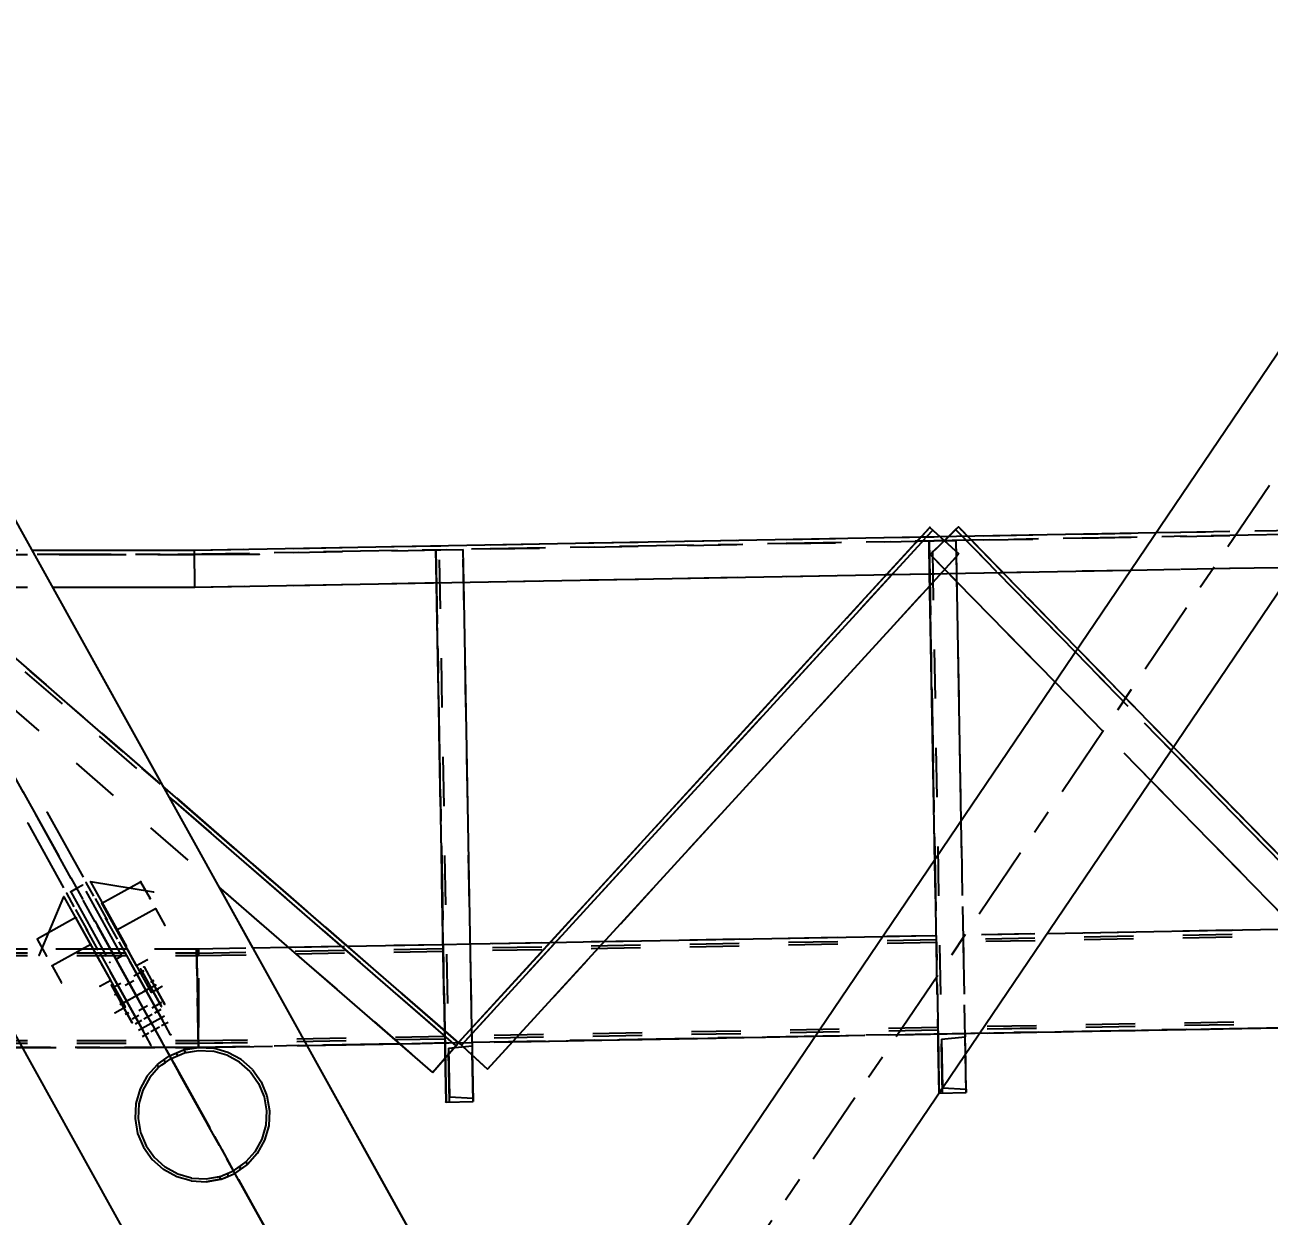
# Model space of a CAD drawing. Header units: millimetres. Extents: x 2368 to 8313, y 7493 to 11698.
# Drawn here: x 6263.7 to 6314.1, y 11266.6 to 11314.9 of the extents above; entities that cross this region are included whole.
import ezdxf

# ---------------------------------------------------------------- set-up
doc = ezdxf.new("R2010")
doc.units = ezdxf.units.MM
for name, pattern in [('XKITLINE00', [0]), ('XKITLINE02', [4, 2, -2]), ('XKITLINE03', [6, 3, -1, 1, -1])]:
    doc.linetypes.add(name, pattern=pattern)
doc.styles.add('ROMANS', font='romans.shx')
doc.dimstyles.new('MD300', dxfattribs={"dimtxt": 2.5, "dimasz": 2.5, "dimexe": 1, "dimexo": 1, "dimgap": 0.5, "dimtad": 1, "dimdec": 1, "dimlfac": 50, "dimrnd": 0.5, "dimdsep": 46, "dimtxsty": 'ROMANS', "dimcen": 1, "dimclrd": 146, "dimclre": 146, "dimclrt": 30, "dimadec": 1, "dimazin": 2, "dimtfac": 1, "dimtdec": 1, "dimtmove": 0, "dimatfit": 1, "dimfxl": 1, "dimtolj": 1, "dimtzin": 0, "dimlwd": -1, "dimlwe": -1, "dimarcsym": 0})

# ---------------------------------------------------------------- blocks, each defined once
blk = doc.blocks.new('*D31')
at = {"color": 146, "transparency": 16777216}
for p, q in [((6524.588, 11276.547), (6524.588, 10991.038)), ((6189.043, 11249.201), (6189.043, 10991.038)), ((6191.543, 10992.038), (6522.088, 10992.038))]:
    blk.add_line(p, q, dxfattribs=at)
for points in [[(6191.543, 10992.455), (6191.543, 10991.621), (6189.043, 10992.038)], [(6522.088, 10992.455), (6522.088, 10991.621), (6524.588, 10992.038)]]:
    blk.add_solid(points, dxfattribs=at)
at = {"layer": 'Defpoints', "color": 0, "transparency": 16777216}
for p in [(6524.588, 11277.547), (6189.043, 11250.201), (6524.588, 10992.038)]:
    blk.add_point(p, dxfattribs=at)
at = {"color": 30, "transparency": 16777216, "insert": (6356.815, 10993.788), "char_height": 2.5, "attachment_point": 5, "style": 'ROMANS'}
blk.add_mtext('\\A1;16777', dxfattribs=at)
blk = doc.blocks.new('*D37')
at = {"color": 146, "transparency": 16777216}
for p, q in [((6544.584, 11276.27), (6544.584, 10979.265)), ((5216.588, 11053.98), (5216.588, 10979.265)), ((5219.088, 10980.265), (6542.084, 10980.265))]:
    blk.add_line(p, q, dxfattribs=at)
for points in [[(5219.088, 10980.681), (5219.088, 10979.848), (5216.588, 10980.265)], [(6542.084, 10980.681), (6542.084, 10979.848), (6544.584, 10980.265)]]:
    blk.add_solid(points, dxfattribs=at)
at = {"layer": 'Defpoints', "color": 0, "transparency": 16777216}
for p in [(6544.584, 11277.27), (5216.588, 11054.98), (6544.584, 10980.265)]:
    blk.add_point(p, dxfattribs=at)
at = {"color": 30, "transparency": 16777216, "insert": (5880.586, 10982.015), "char_height": 2.5, "attachment_point": 5, "style": 'ROMANS'}
blk.add_mtext('\\A1;66400', dxfattribs=at)
blk = doc.blocks.new('*D38')
at = {"color": 146, "transparency": 16777216}
for p, q in [((3888.584, 11276.27), (3888.584, 10968.162)), ((6544.588, 11276.271), (6544.588, 10968.162)), ((6542.088, 10969.162), (3891.084, 10969.162))]:
    blk.add_line(p, q, dxfattribs=at)
for points in [[(3891.084, 10969.579), (3891.084, 10968.745), (3888.584, 10969.162)], [(6542.088, 10969.579), (6542.088, 10968.745), (6544.588, 10969.162)]]:
    blk.add_solid(points, dxfattribs=at)
at = {"layer": 'Defpoints', "color": 0, "transparency": 16777216}
for p in [(3888.584, 11277.27), (6544.588, 11277.271), (3888.584, 10969.162)]:
    blk.add_point(p, dxfattribs=at)
at = {"color": 30, "transparency": 16777216, "insert": (5216.586, 10970.912), "char_height": 2.5, "attachment_point": 5, "style": 'ROMANS'}
blk.add_mtext('\\A1;132800', dxfattribs=at)

msp = doc.modelspace()

# ---------------------------------------------------------------- linework, layer by layer
at = {"color": 8, "linetype": 'XKITLINE03'}
for p, q in [((6364.5882, 11101.9134), (6200.5881, 11397.261)), ((6364.5882, 11101.9134), (6200.5882, 11397.261)), ((6364.5881, 11370.7429), (6282.5882, 11249.5872)), ((6364.5882, 11370.7429), (6282.5882, 11249.5872)), ((6219.9031, 11362.4767), (6272.9307, 11266.9793)), ((6264.5774, 11282.9497), (6267.798, 11277.1497)), ((6263.7906, 11282.5127), (6267.0112, 11276.7128)), ((6268.5897, 11273.87), (6265.3691, 11279.67)), ((6265.7739, 11279.8681), (6265.5336, 11279.724)), ((6265.5336, 11279.724), (6267.1212, 11276.8649)), ((6266.0232, 11279.9959), (6265.7739, 11279.8681)), ((6267.6108, 11277.1368), (6266.0232, 11279.9959)), ((6269.3766, 11274.3069), (6266.156, 11280.1069)), ((6268.889, 11279.7169), (6266.3381, 11280.129)), ((6266.3381, 11280.129), (6267.8903, 11277.3338)), ((6266.7955, 11279.2642), (6268.3692, 11280.138)), ((6268.3692, 11280.138), (6268.7499, 11279.4525)), ((6264.2554, 11277.1439), (6265.2541, 11279.5271)), ((6265.2541, 11279.5271), (6266.8062, 11276.7318)), ((6268.204, 11276.7276), (6266.7955, 11279.2642)), ((6265.7464, 11278.6816), (6264.1726, 11277.8078)), ((6267.1549, 11276.145), (6265.7464, 11278.6816)), ((6267.398, 11278.1792), (6268.9717, 11279.053)), ((6268.9717, 11279.053), (6269.3524, 11278.3674)), ((6268.0308, 11275.8036), (6266.6197, 11278.3448)), ((6268.8065, 11275.6426), (6267.398, 11278.1792)), ((6264.1726, 11277.8078), (6264.5533, 11277.1222)), ((6266.8008, 11278.0186), (6273.561, 11265.8442)), ((6266.3488, 11277.5966), (6264.7751, 11276.7228)), ((6267.7574, 11275.06), (6266.3488, 11277.5966)), ((6267.3705, 11276.9927), (6267.6108, 11277.1368)), ((6267.798, 11277.1497), (6269.5847, 11273.9321)), ((6264.7751, 11276.7228), (6265.1558, 11276.0372)), ((6267.0112, 11276.7128), (6268.7978, 11273.4952)), ((6268.6411, 11276.9703), (6268.204, 11276.7276)), ((6268.5055, 11276.6791), (6268.9775, 11275.829)), ((6266.7178, 11275.9023), (6267.1549, 11276.145)), ((6268.3656, 11276.6014), (6268.8376, 11275.7513)), ((6267.1766, 11275.9412), (6267.6486, 11275.0911)), ((6267.6693, 11275.2186), (6268.7184, 11275.8011)), ((6268.8613, 11274.3079), (6268.0308, 11275.8036)), ((6269.2112, 11275.0786), (6268.7391, 11275.9287)), ((6269.2436, 11275.8853), (6268.8065, 11275.6426)), ((6268.8376, 11275.7513), (6269.2112, 11275.0786)), ((6269.351, 11275.1562), (6268.879, 11276.0064)), ((6268.9775, 11275.829), (6269.351, 11275.1562)), ((6268.0222, 11274.4183), (6267.5501, 11275.2685)), ((6267.3202, 11274.8173), (6267.7574, 11275.06)), ((6267.6486, 11275.0911), (6268.0222, 11274.4183)), ((6273.511, 11265.9342), (6268.8613, 11274.3079)), ((6269.5847, 11273.9321), (6269.3766, 11274.3069)), ((6268.7978, 11273.4952), (6268.5897, 11273.87))]:
    msp.add_line(p, q, dxfattribs=at)
at = {"color": 8, "linetype": 'XKITLINE00'}
for p, q in [((6221.8136, 11369.4714), (6282.3326, 11260.4826)), ((6212.9938, 11364.4846), (6339.8202, 11136.083)), ((6348.3367, 11351.5947), (6288.2563, 11262.8254)), ((6352.8715, 11348.5678), (6292.7911, 11259.7984)), ((6264.6799, 11292.2732), (6269.267, 11284.0124)), ((6271.537, 11279.9244), (6272.9072, 11277.4568)), ((6275.1066, 11273.4958), (6282.3326, 11260.4826))]:
    msp.add_line(p, q, dxfattribs=at)
at = {"color": 3, "linetype": 'XKITLINE02'}
for p, q in [((6270.5483, 11293.586), (6482.5725, 11297.441)), ((6270.5499, 11293.4161), (6482.574, 11297.271)), ((6270.5499, 11293.416), (6482.574, 11297.271)), ((6270.5621, 11292.086), (6482.5861, 11295.941)), ((6281.2583, 11273.6102), (6300.3709, 11294.5097)), ((6281.3763, 11273.5023), (6300.489, 11294.4017)), ((6300.3709, 11294.5097), (6301.5517, 11293.4299)), ((6300.3709, 11294.5097), (6300.489, 11294.4017)), ((6300.3888, 11293.4107), (6301.5335, 11294.5286)), ((6301.419, 11294.4168), (6301.5335, 11294.5286)), ((6301.419, 11294.4168), (6321.1372, 11274.2242)), ((6301.5335, 11294.5286), (6321.2517, 11274.336)), ((6309.5556, 11294.2953), (6316.2211, 11294.4165)), ((6257.628, 11293.8997), (6269.4874, 11283.6093)), ((6257.628, 11293.8997), (6281.1535, 11273.4867)), ((6257.7329, 11294.0205), (6269.2604, 11284.0181)), ((6257.7329, 11294.0205), (6281.2583, 11273.6076)), ((6298.621, 11292.5962), (6300.0162, 11294.1218)), ((6298.8415, 11292.6002), (6300.2367, 11294.1258)), ((6300.341, 11293.9586), (6301.4408, 11293.9786)), ((6300.341, 11293.9586), (6301.4408, 11293.9786)), ((6300.7487, 11271.5623), (6300.341, 11293.9586)), ((6300.3652, 11292.6279), (6300.341, 11293.9586)), ((6300.3887, 11293.4107), (6301.1378, 11294.1422)), ((6300.8887, 11271.5648), (6300.481, 11293.9611)), ((6300.8887, 11271.5648), (6300.481, 11293.9611)), ((6300.7799, 11294.1357), (6301.5516, 11293.4299)), ((6301.8486, 11271.5823), (6301.4408, 11293.9786)), ((6301.465, 11292.6479), (6301.4408, 11293.9786)), ((6301.6775, 11294.152), (6303.117, 11292.678)), ((6301.8973, 11294.156), (6303.3367, 11292.6819)), ((6133.777, 11293.4162), (6270.5499, 11293.4162)), ((6177.3893, 11293.5862), (6270.5483, 11293.5862)), ((6189.0605, 11293.4162), (6270.5499, 11293.4162)), ((6252.3621, 11293.5862), (6263.9475, 11293.5862)), ((6270.5621, 11292.0862), (6270.5483, 11293.5862)), ((6270.5621, 11292.086), (6270.5483, 11293.586)), ((6280.3443, 11293.5945), (6281.4441, 11293.6146)), ((6280.3443, 11293.5945), (6281.4441, 11293.6146)), ((6280.7526, 11271.2005), (6280.3443, 11293.5945)), ((6280.3686, 11292.2644), (6280.3443, 11293.5945)), ((6280.8925, 11271.2031), (6280.4843, 11293.5971)), ((6280.8925, 11271.2031), (6280.4843, 11293.5971)), ((6281.8524, 11271.2206), (6281.4441, 11293.6146)), ((6281.4684, 11292.2843), (6281.4441, 11293.6146)), ((6282.439, 11272.5305), (6301.5517, 11293.4299)), ((6300.3741, 11292.1423), (6301.5516, 11293.4299)), ((6300.3887, 11293.4107), (6301.4713, 11292.3021)), ((6300.3888, 11293.4107), (6320.1069, 11273.2181)), ((6256.6843, 11292.812), (6271.5304, 11279.9301)), ((6256.6843, 11292.812), (6280.2097, 11272.3991)), ((6308.5276, 11292.7763), (6315.193, 11292.8975)), ((6133.777, 11292.0862), (6270.5621, 11292.0862)), ((6253.195, 11292.0862), (6264.7804, 11292.0862)), ((6306.2733, 11289.4457), (6310.1617, 11285.4637)), ((6306.3649, 11289.5809), (6310.2533, 11285.599)), ((6305.4494, 11288.2283), (6309.3378, 11284.2464)), ((6301.8202, 11273.1391), (6301.6478, 11282.6113)), ((6270.6381, 11277.4152), (6482.6732, 11281.2699)), ((6270.6382, 11277.4155), (6482.6732, 11281.2702)), ((6270.6382, 11277.4155), (6482.6732, 11281.2702)), ((6270.6412, 11277.2452), (6482.6763, 11281.0999)), ((6270.6413, 11277.2456), (6482.6763, 11281.1003)), ((6270.6432, 11277.1392), (6482.6782, 11280.9939)), ((6270.6432, 11277.1391), (6482.6782, 11280.9938)), ((6300.7487, 11271.5623), (6300.5764, 11281.0284)), ((6284.9766, 11277.6762), (6287.1814, 11277.7163)), ((6298.4737, 11277.9216), (6305.1391, 11278.0427)), ((6133.777, 11277.4162), (6270.7109, 11277.4162)), ((6133.777, 11277.2462), (6270.7113, 11277.2462)), ((6133.777, 11277.2462), (6270.7109, 11277.2462)), ((6133.777, 11277.1398), (6270.7113, 11277.1398)), ((6133.777, 11277.1398), (6270.7109, 11277.1398)), ((6240.9318, 11277.4162), (6270.7113, 11277.4162)), ((6270.6382, 11277.4155), (6270.6381, 11277.4152)), ((6270.6381, 11277.4152), (6270.6412, 11277.2452)), ((6270.6382, 11277.4155), (6272.9038, 11277.4567)), ((6270.6382, 11277.4155), (6270.7109, 11273.4162)), ((6270.6382, 11277.4155), (6270.6382, 11277.4155)), ((6270.6581, 11276.3179), (6270.6382, 11277.4155)), ((6270.6412, 11277.2452), (6270.6432, 11277.1391)), ((6270.7109, 11273.4162), (6270.6432, 11277.1392)), ((6270.6432, 11277.1391), (6270.7058, 11273.6925)), ((6270.7058, 11273.6925), (6482.7409, 11277.5472)), ((6270.7058, 11273.6925), (6482.7409, 11277.5472)), ((6270.7078, 11273.5862), (6482.7428, 11277.4409)), ((6270.7078, 11273.5858), (6482.7428, 11277.4405)), ((6270.7109, 11277.4162), (6270.7109, 11277.4162)), ((6270.7109, 11277.4162), (6270.7109, 11277.2462)), ((6270.7109, 11273.4162), (6270.7109, 11277.4162)), ((6270.7109, 11273.4162), (6482.7459, 11277.2709)), ((6270.7109, 11273.4162), (6482.7459, 11277.2709)), ((6270.7109, 11277.2462), (6270.7109, 11277.1398)), ((6270.7113, 11273.4162), (6270.7113, 11277.4162)), ((6274.3506, 11277.483), (6276.7418, 11277.5265)), ((6280.6359, 11277.5973), (6281.7358, 11277.6173)), ((6268.0863, 11276.1156), (6267.7366, 11275.9214)), ((6268.357, 11276.452), (6268.0947, 11276.3064)), ((6268.5037, 11276.5174), (6268.3638, 11276.4398)), ((6268.9027, 11276.1284), (6268.7628, 11276.0508)), ((6270.7113, 11276.2222), (6270.7113, 11273.4162)), ((6267.5702, 11276.0151), (6267.3079, 11275.8695)), ((6267.4511, 11275.6116), (6267.3112, 11275.5339)), ((6268.3687, 11275.607), (6268.019, 11275.4128)), ((6268.7184, 11275.8011), (6268.4561, 11275.6555)), ((6268.8583, 11275.8788), (6268.7184, 11275.8011)), ((6268.9982, 11275.9565), (6268.8583, 11275.8788)), ((6269.0937, 11275.7846), (6268.9538, 11275.7069)), ((6267.6693, 11275.2186), (6267.5294, 11275.1409)), ((6267.9316, 11275.3642), (6267.6693, 11275.2186)), ((6269.0798, 11275.1503), (6268.8176, 11275.0046)), ((6269.2129, 11275.2402), (6269.073, 11275.1625)), ((6267.8875, 11274.8256), (6267.7477, 11274.7479)), ((6268.293, 11274.7133), (6268.0307, 11274.5677)), ((6269.3351, 11274.6905), (6268.286, 11274.108)), ((6268.6512, 11275.0983), (6268.3015, 11274.9041)), ((6268.8422, 11274.7542), (6268.4925, 11274.5601)), ((6269.1919, 11274.9484), (6268.9296, 11274.8028)), ((6268.4051, 11274.5115), (6268.1428, 11274.3659)), ((6269.1286, 11274.2384), (6268.7789, 11274.0443)), ((6269.4783, 11274.4326), (6269.2161, 11274.287)), ((6280.7038, 11273.8769), (6280.6998, 11274.0922)), ((6281.8023, 11273.9681), (6281.7981, 11274.2005)), ((6133.777, 11273.6926), (6270.7113, 11273.6926)), ((6133.777, 11273.6926), (6270.7109, 11273.6926)), ((6268.6915, 11273.9957), (6268.4292, 11273.8501)), ((6270.7058, 11273.6925), (6270.7078, 11273.5858)), ((6270.7109, 11273.6926), (6270.7109, 11273.5862)), ((6278.8666, 11273.5645), (6283.4609, 11273.648)), ((6278.867, 11273.5641), (6283.4606, 11273.6476)), ((6280.2097, 11272.3991), (6281.2583, 11273.6076)), ((6280.7083, 11273.6001), (6281.8082, 11273.6201)), ((6280.7083, 11273.6001), (6280.752, 11271.2005)), ((6280.72, 11272.9872), (6281.2583, 11273.6076)), ((6281.2583, 11273.6102), (6282.439, 11272.5305)), ((6281.8082, 11273.6201), (6281.8106, 11273.4841)), ((6295.732, 11273.8707), (6302.3974, 11273.9919)), ((6295.7322, 11273.8711), (6302.3976, 11273.9922)), ((6300.7051, 11273.9619), (6301.8049, 11273.9819)), ((6300.7051, 11273.9619), (6300.7487, 11271.5623)), ((6300.8489, 11273.7517), (6301.8074, 11273.8459)), ((6300.8489, 11273.7517), (6300.8848, 11271.7776)), ((6301.8049, 11273.9819), (6301.8074, 11273.8459)), ((6133.777, 11273.5862), (6270.7113, 11273.5862)), ((6133.777, 11273.5862), (6270.7109, 11273.5862)), ((6133.777, 11273.4162), (6270.7109, 11273.4162)), ((6154.9406, 11273.4162), (6270.7113, 11273.4162)), ((6269.544, 11273.0775), (6270.1083, 11273.3126)), ((6269.544, 11273.0775), (6269.8119, 11273.1891)), ((6269.6023, 11272.9726), (6270.1418, 11273.1973)), ((6269.6023, 11272.9726), (6270.0203, 11273.1467)), ((6269.8041, 11273.1859), (6269.8624, 11273.081)), ((6269.8041, 11273.1859), (6269.8624, 11273.081)), ((6269.8042, 11273.1859), (6269.8624, 11273.081)), ((6269.8042, 11273.1859), (6269.8624, 11273.081)), ((6269.8119, 11273.1891), (6269.9621, 11273.2516)), ((6269.8119, 11273.1891), (6269.8701, 11273.0842)), ((6269.8119, 11273.1891), (6269.8701, 11273.0842)), ((6269.9621, 11273.2516), (6270.1084, 11273.3126)), ((6270.0203, 11273.1467), (6270.1418, 11273.1973)), ((6270.1214, 11273.3148), (6270.1083, 11273.3126)), ((6270.1084, 11273.3126), (6270.7109, 11273.4162)), ((6270.7108, 11273.4162), (6270.1214, 11273.3148)), ((6270.1214, 11273.3148), (6270.1214, 11273.3148)), ((6270.1214, 11273.3148), (6270.1828, 11273.2044)), ((6270.1214, 11273.3148), (6270.1827, 11273.2044)), ((6270.1214, 11273.3148), (6270.1827, 11273.2044)), ((6270.1214, 11273.3148), (6270.1828, 11273.2044)), ((6270.1418, 11273.1973), (6270.7178, 11273.2964)), ((6270.1418, 11273.1973), (6270.1828, 11273.2044)), ((6270.1828, 11273.2044), (6270.7178, 11273.2964)), ((6270.7078, 11273.5858), (6270.7108, 11273.4159)), ((6270.7108, 11273.4159), (6275.1033, 11273.4957)), ((6270.7109, 11273.4162), (6270.7108, 11273.4159)), ((6270.7108, 11273.4162), (6271.3213, 11273.3831)), ((6270.7109, 11273.5862), (6270.7109, 11273.4162)), ((6270.7109, 11273.4162), (6275.1031, 11273.496)), ((6270.7109, 11273.4162), (6270.7109, 11273.4162)), ((6270.7178, 11273.2964), (6271.3014, 11273.2648)), ((6271.8633, 11273.1041), (6271.3014, 11273.2648)), ((6271.8634, 11273.1041), (6271.3014, 11273.2648)), ((6271.909, 11273.2151), (6271.3213, 11273.3831)), ((6271.9091, 11273.2151), (6271.3213, 11273.3831)), ((6272.3754, 11272.8224), (6271.8633, 11273.1041)), ((6272.3754, 11272.8224), (6271.8634, 11273.1041)), ((6272.4447, 11272.9204), (6271.909, 11273.2151)), ((6272.4447, 11272.9204), (6271.9091, 11273.2151)), ((6280.8522, 11273.3899), (6281.8106, 11273.4841)), ((6280.8522, 11273.3899), (6280.8881, 11271.4158)), ((6281.3763, 11273.5023), (6281.8182, 11273.0982)), ((6269.0373, 11272.7129), (6268.6397, 11272.2661)), ((6269.0374, 11272.7129), (6268.6397, 11272.2661)), ((6269.0987, 11272.6024), (6268.7377, 11272.1969)), ((6269.0987, 11272.6024), (6268.7377, 11272.1969)), ((6269.0461, 11272.7228), (6269.0373, 11272.7129)), ((6269.0373, 11272.7129), (6269.0373, 11272.7129)), ((6269.0373, 11272.7129), (6269.0987, 11272.6024)), ((6269.0373, 11272.7129), (6269.0987, 11272.6024)), ((6269.0462, 11272.7228), (6269.0374, 11272.7129)), ((6269.0374, 11272.7129), (6269.0374, 11272.7129)), ((6269.0374, 11272.7129), (6269.0987, 11272.6024)), ((6269.0374, 11272.7129), (6269.0987, 11272.6024)), ((6269.0461, 11272.7228), (6269.3077, 11272.9091)), ((6269.0462, 11272.7228), (6269.1752, 11272.8147)), ((6269.0987, 11272.6024), (6269.1215, 11272.6281)), ((6269.1045, 11272.609), (6269.0987, 11272.6024)), ((6269.0987, 11272.6024), (6269.0987, 11272.6024)), ((6269.0987, 11272.6024), (6269.0987, 11272.6024)), ((6269.1045, 11272.609), (6269.1263, 11272.6335)), ((6269.1263, 11272.6335), (6269.1215, 11272.6281)), ((6269.1263, 11272.6335), (6269.6023, 11272.9726)), ((6269.1263, 11272.6335), (6269.2335, 11272.7098)), ((6269.1752, 11272.8147), (6269.544, 11273.0775)), ((6269.2335, 11272.7098), (6269.3728, 11272.8091)), ((6269.3077, 11272.9091), (6269.544, 11273.0775)), ((6269.3077, 11272.9092), (6269.366, 11272.8042)), ((6269.3077, 11272.9091), (6269.366, 11272.8042)), ((6269.3145, 11272.914), (6269.3728, 11272.8091)), ((6269.3145, 11272.914), (6269.3728, 11272.8091)), ((6269.3146, 11272.914), (6269.3728, 11272.8091)), ((6269.3146, 11272.914), (6269.3728, 11272.8091)), ((6269.3728, 11272.8091), (6269.6023, 11272.9726)), ((6272.812, 11272.4338), (6272.3754, 11272.8224)), ((6272.812, 11272.4338), (6272.3754, 11272.8224)), ((6272.9013, 11272.514), (6272.4447, 11272.9204)), ((6272.9013, 11272.514), (6272.4447, 11272.9204)), ((6268.6397, 11272.2661), (6268.3451, 11271.7305)), ((6268.6397, 11272.2661), (6268.3451, 11271.7305)), ((6268.7377, 11272.1969), (6268.456, 11271.6848)), ((6268.7377, 11272.1969), (6268.456, 11271.6848)), ((6272.812, 11272.4338), (6273.1511, 11271.9578)), ((6272.812, 11272.4338), (6273.1512, 11271.9578)), ((6272.9013, 11272.514), (6273.256, 11272.0161)), ((6272.9013, 11272.514), (6273.2561, 11272.0161)), ((6268.3451, 11271.7305), (6268.177, 11271.1427)), ((6268.3451, 11271.7305), (6268.177, 11271.1427)), ((6268.456, 11271.6848), (6268.2953, 11271.1229)), ((6268.456, 11271.6848), (6268.2954, 11271.1229)), ((6273.1511, 11271.9578), (6273.3759, 11271.4183)), ((6273.1512, 11271.9578), (6273.3759, 11271.4183)), ((6273.256, 11272.0161), (6273.4911, 11271.4518)), ((6273.2561, 11272.0161), (6273.4911, 11271.4518)), ((6300.7487, 11271.5623), (6301.8485, 11271.5823)), ((6300.7487, 11271.5623), (6301.8486, 11271.5823)), ((6300.8848, 11271.7776), (6301.846, 11271.7183)), ((6301.846, 11271.7183), (6301.8485, 11271.5823)), ((6268.177, 11271.1427), (6268.1439, 11270.5323)), ((6268.177, 11271.1427), (6268.144, 11270.5323)), ((6268.2953, 11271.1229), (6268.2637, 11270.5393)), ((6268.2954, 11271.1229), (6268.2637, 11270.5393)), ((6273.3759, 11271.4183), (6273.4749, 11270.8423)), ((6273.3759, 11271.4183), (6273.4749, 11270.8423)), ((6273.4911, 11271.4518), (6273.5947, 11270.8493)), ((6273.4911, 11271.4518), (6273.5947, 11270.8493)), ((6280.752, 11271.2005), (6281.8518, 11271.2205)), ((6280.7526, 11271.2005), (6281.8524, 11271.2206)), ((6280.8881, 11271.4158), (6281.8493, 11271.3565)), ((6281.8493, 11271.3565), (6281.8518, 11271.2205)), ((6300.7487, 11271.5623), (6300.7531, 11271.5624)), ((6273.4749, 11270.8423), (6273.4433, 11270.2587)), ((6273.4749, 11270.8423), (6273.4433, 11270.2587)), ((6273.5947, 11270.8493), (6273.5616, 11270.2388)), ((6273.5947, 11270.8493), (6273.5617, 11270.2388)), ((6268.1439, 11270.5323), (6268.2475, 11269.9298)), ((6268.144, 11270.5323), (6268.2476, 11269.9298)), ((6268.2637, 11270.5393), (6268.3628, 11269.9633)), ((6268.2637, 11270.5393), (6268.3628, 11269.9633)), ((6273.4433, 11270.2587), (6273.2826, 11269.6968)), ((6273.4433, 11270.2587), (6273.2827, 11269.6968)), ((6273.5616, 11270.2388), (6273.3936, 11269.6511)), ((6273.5617, 11270.2388), (6273.3936, 11269.6511)), ((6268.2475, 11269.9298), (6268.4826, 11269.3655)), ((6268.2476, 11269.9298), (6268.4826, 11269.3655)), ((6268.3628, 11269.9633), (6268.5875, 11269.4237)), ((6268.3628, 11269.9633), (6268.5875, 11269.4237)), ((6273.2826, 11269.6968), (6273.0009, 11269.1847)), ((6273.2827, 11269.6968), (6273.001, 11269.1847)), ((6273.3936, 11269.6511), (6273.0989, 11269.1154)), ((6273.3936, 11269.6511), (6273.099, 11269.1154)), ((6268.4826, 11269.3655), (6268.8373, 11268.8676)), ((6268.4826, 11269.3655), (6268.8374, 11268.8676)), ((6268.5875, 11269.4237), (6268.9266, 11268.9478)), ((6268.5875, 11269.4237), (6268.9267, 11268.9478)), ((6273.001, 11269.1847), (6272.64, 11268.7792)), ((6273.0009, 11269.1847), (6272.64, 11268.7792)), ((6273.099, 11269.1154), (6272.7013, 11268.6687)), ((6273.0989, 11269.1154), (6272.7013, 11268.6687)), ((6269.294, 11268.4612), (6268.8373, 11268.8676)), ((6269.294, 11268.4612), (6268.8374, 11268.8676)), ((6269.3632, 11268.5592), (6268.9266, 11268.9478)), ((6269.3632, 11268.5592), (6268.9267, 11268.9478)), ((6269.8753, 11268.2775), (6269.3632, 11268.5592)), ((6269.8753, 11268.2775), (6269.3632, 11268.5592)), ((6272.1364, 11268.409), (6272.6123, 11268.7481)), ((6272.1364, 11268.409), (6272.3727, 11268.5773)), ((6272.1946, 11268.3041), (6272.6925, 11268.6588)), ((6272.1946, 11268.3041), (6272.5634, 11268.5668)), ((6272.3658, 11268.5725), (6272.4241, 11268.4676)), ((6272.3658, 11268.5725), (6272.4241, 11268.4676)), ((6272.3659, 11268.5725), (6272.4241, 11268.4676)), ((6272.3659, 11268.5725), (6272.4241, 11268.4676)), ((6272.3727, 11268.5773), (6272.5052, 11268.6718)), ((6272.3727, 11268.5773), (6272.4309, 11268.4724)), ((6272.3727, 11268.5773), (6272.4309, 11268.4724)), ((6272.5052, 11268.6718), (6272.6124, 11268.7481)), ((6272.5634, 11268.5668), (6272.6925, 11268.6588)), ((6272.6171, 11268.7535), (6272.6123, 11268.7481)), ((6272.6124, 11268.7481), (6272.6341, 11268.7726)), ((6272.6171, 11268.7535), (6272.64, 11268.7792)), ((6272.64, 11268.7792), (6272.6341, 11268.7726)), ((6272.64, 11268.7792), (6272.7013, 11268.6687)), ((6272.64, 11268.7792), (6272.64, 11268.7792)), ((6272.64, 11268.7792), (6272.64, 11268.7792)), ((6272.64, 11268.7792), (6272.7013, 11268.6687)), ((6272.64, 11268.7792), (6272.7013, 11268.6687)), ((6272.64, 11268.7792), (6272.7013, 11268.6687)), ((6272.7013, 11268.6687), (6272.6925, 11268.6588)), ((6272.7013, 11268.6687), (6272.6925, 11268.6588)), ((6272.7013, 11268.6687), (6272.7013, 11268.6687)), ((6272.7013, 11268.6687), (6272.7013, 11268.6687)), ((6269.8296, 11268.1665), (6269.294, 11268.4612)), ((6269.8296, 11268.1665), (6269.294, 11268.4612)), ((6270.4174, 11267.9985), (6269.8296, 11268.1665)), ((6270.4174, 11267.9985), (6269.8296, 11268.1665)), ((6270.4372, 11268.1168), (6269.8753, 11268.2775)), ((6270.4373, 11268.1168), (6269.8753, 11268.2775)), ((6270.4372, 11268.1168), (6271.0209, 11268.0852)), ((6271.0208, 11268.0852), (6271.5968, 11268.1842)), ((6271.0209, 11268.0852), (6271.5646, 11268.1787)), ((6271.0278, 11267.9654), (6271.6303, 11268.069)), ((6271.6172, 11268.0667), (6271.0278, 11267.9654)), ((6271.5559, 11268.1772), (6271.6172, 11268.0667)), ((6271.5559, 11268.1772), (6271.6172, 11268.0667)), ((6271.5559, 11268.1772), (6271.6172, 11268.0667)), ((6271.5559, 11268.1772), (6271.6172, 11268.0667)), ((6271.5646, 11268.1787), (6271.5969, 11268.1842)), ((6271.5968, 11268.1842), (6272.1364, 11268.409)), ((6271.5969, 11268.1842), (6271.7184, 11268.2348)), ((6271.6303, 11268.069), (6271.6172, 11268.0667)), ((6271.6172, 11268.0667), (6271.6172, 11268.0667)), ((6271.6303, 11268.069), (6272.1946, 11268.3041)), ((6271.6303, 11268.069), (6271.7766, 11268.1299)), ((6271.7184, 11268.2348), (6272.1364, 11268.409)), ((6271.7766, 11268.1299), (6271.9345, 11268.1957)), ((6271.8685, 11268.2974), (6271.9268, 11268.1925)), ((6271.8685, 11268.2974), (6271.9268, 11268.1925)), ((6271.8762, 11268.3006), (6271.9345, 11268.1957)), ((6271.8762, 11268.3006), (6271.9345, 11268.1957)), ((6271.8763, 11268.3006), (6271.9345, 11268.1957)), ((6271.8763, 11268.3006), (6271.9345, 11268.1957)), ((6271.9345, 11268.1957), (6272.1946, 11268.3041)), ((6270.4174, 11267.9985), (6271.0278, 11267.9654))]:
    msp.add_line(p, q, dxfattribs=at)
at = {"color": 1, "linetype": 'XKITLINE03'}
for p, q in [((6482.7541, 11297.2743), (6269.8776, 11293.4038)), ((6482.7541, 11297.2743), (6269.8776, 11293.4038)), ((6281.2582, 11273.6102), (6300.3709, 11294.5097)), ((6300.3709, 11294.5097), (6281.2583, 11273.6102)), ((6321.2517, 11274.336), (6301.5335, 11294.5286)), ((6301.5335, 11294.5286), (6321.2517, 11274.336)), ((6257.7329, 11294.0205), (6281.2583, 11273.6076)), ((6281.2583, 11273.6076), (6257.7329, 11294.0205)), ((6300.341, 11293.9586), (6300.7487, 11271.5623)), ((6300.7487, 11271.5623), (6300.341, 11293.9586)), ((6273.1666, 11293.4162), (6133.777, 11293.4162)), ((6280.3443, 11293.5945), (6280.7526, 11271.2005)), ((6280.7526, 11271.2005), (6280.3443, 11293.5945)), ((6482.7459, 11277.2709), (6270.7109, 11273.4162)), ((6270.7109, 11273.4162), (6482.7459, 11277.2709)), ((6280.7083, 11273.6001), (6280.7083, 11273.6001)), ((6300.7051, 11273.9619), (6300.7051, 11273.9619)), ((6133.777, 11273.4162), (6270.7113, 11273.4162)), ((6270.7109, 11273.4162), (6133.777, 11273.4162)), ((6270.8694, 11270.6908), (6270.8693, 11270.6908))]:
    msp.add_line(p, q, dxfattribs=at)
at = {"color": 7, "linetype": 'XKITLINE00'}
for p, q in [((6270.5483, 11293.5861), (6309.5556, 11294.2953)), ((6300.0162, 11294.1218), (6300.3709, 11294.5097)), ((6300.2367, 11294.1258), (6300.489, 11294.4017)), ((6300.3709, 11294.5097), (6300.7799, 11294.1357)), ((6301.1378, 11294.1422), (6301.419, 11294.4168)), ((6301.5335, 11294.5286), (6301.419, 11294.4168)), ((6301.419, 11294.4168), (6301.6775, 11294.152)), ((6301.5335, 11294.5286), (6301.8973, 11294.156)), ((6263.9475, 11293.5862), (6270.5483, 11293.5862)), ((6270.5621, 11292.0862), (6270.5483, 11293.5862)), ((6270.5621, 11292.0861), (6270.5483, 11293.5861)), ((6270.5621, 11292.0861), (6308.5276, 11292.7763)), ((6280.6998, 11274.0922), (6280.3686, 11292.2644)), ((6281.2582, 11273.6102), (6298.621, 11292.5962)), ((6281.3763, 11273.5023), (6298.8415, 11292.6002)), ((6281.7981, 11274.2005), (6281.4684, 11292.2843)), ((6300.5764, 11281.0284), (6300.3652, 11292.6279)), ((6301.6478, 11282.6113), (6301.465, 11292.6479)), ((6301.4713, 11292.3021), (6305.4494, 11288.2283)), ((6303.117, 11292.678), (6306.2733, 11289.4457)), ((6303.3367, 11292.6819), (6306.3649, 11289.5809)), ((6264.7804, 11292.0862), (6270.5621, 11292.0862)), ((6282.439, 11272.5305), (6300.3741, 11292.1423)), ((6310.1617, 11285.4637), (6321.1372, 11274.2242)), ((6310.2533, 11285.599), (6321.2517, 11274.336)), ((6309.3378, 11284.2464), (6320.1069, 11273.2181)), ((6269.2604, 11284.0181), (6281.2583, 11273.6076)), ((6269.4874, 11283.6093), (6281.1534, 11273.4867)), ((6271.5304, 11279.9301), (6280.2097, 11272.3991)), ((6305.1391, 11278.0427), (6315.2167, 11278.2259)), ((6281.7358, 11277.6173), (6284.9766, 11277.6762)), ((6287.1814, 11277.7163), (6298.4737, 11277.9216)), ((6272.9038, 11277.4567), (6274.3506, 11277.483)), ((6276.7418, 11277.5265), (6280.6359, 11277.5973)), ((6302.3974, 11273.9919), (6319.0556, 11274.2947)), ((6302.3976, 11273.9922), (6319.0553, 11274.2951)), ((6280.7038, 11273.8769), (6280.7526, 11271.2005)), ((6281.2583, 11273.6076), (6281.1534, 11273.4867)), ((6281.2582, 11273.6102), (6281.3763, 11273.5023)), ((6281.8023, 11273.9681), (6281.8524, 11271.2206)), ((6283.4606, 11273.6476), (6295.732, 11273.8707)), ((6283.4609, 11273.648), (6295.7322, 11273.8711)), ((6275.1031, 11273.496), (6278.8666, 11273.5645)), ((6275.1033, 11273.4957), (6278.867, 11273.5641)), ((6281.8182, 11273.0982), (6282.439, 11272.5305)), ((6301.8486, 11271.5823), (6301.8202, 11273.1391)), ((6280.2097, 11272.3991), (6280.72, 11272.9872)), ((6300.7531, 11271.5624), (6301.8486, 11271.5823)), ((6280.7526, 11271.2005), (6281.8524, 11271.2206))]:
    msp.add_line(p, q, dxfattribs=at)
at = {"color": 1, "linetype": 'XKITLINE00'}
for centre in [(6300.3709, 11294.5097), (6300.3709, 11294.5097), (6301.5335, 11294.5286), (6301.5335, 11294.5286), (6300.341, 11293.9586), (6300.341, 11293.9586), (6269.8776, 11293.4038), (6269.8776, 11293.4038), (6273.1666, 11293.4162), (6280.3443, 11293.5945), (6280.3443, 11293.5945), (6280.7083, 11273.6001), (6281.2582, 11273.6102), (6281.2583, 11273.6102), (6281.2583, 11273.6076), (6281.2583, 11273.6076), (6300.7051, 11273.9619), (6270.7109, 11273.4162), (6270.7109, 11273.4162), (6270.7109, 11273.4162), (6270.7113, 11273.4162), (6280.7526, 11271.2005), (6280.7526, 11271.2005), (6300.7487, 11271.5623), (6300.7487, 11271.5623), (6270.8694, 11270.6908)]:
    msp.add_circle(centre, 0.004, dxfattribs=at)
at = {"color": 8, "linetype": 'XKITLINE00'}
for centre in [(6264.5774, 11282.9497), (6263.7906, 11282.5127), (6265.3691, 11279.67), (6265.5336, 11279.724), (6265.5336, 11279.724), (6265.7739, 11279.8681), (6265.7739, 11279.8681), (6266.0232, 11279.9959), (6266.0232, 11279.9959), (6266.156, 11280.1069), (6266.3381, 11280.129), (6266.3381, 11280.129), (6268.3692, 11280.138), (6268.3692, 11280.138), (6268.889, 11279.7169), (6265.2541, 11279.5271), (6265.2541, 11279.5271), (6266.7955, 11279.2642), (6266.7955, 11279.2642), (6268.7499, 11279.4525), (6265.7464, 11278.6816), (6265.7464, 11278.6816), (6268.9717, 11279.053), (6268.9717, 11279.053), (6266.6197, 11278.3448), (6267.398, 11278.1792), (6267.398, 11278.1792), (6269.3524, 11278.3674), (6264.1726, 11277.8078), (6264.1726, 11277.8078), (6266.8008, 11278.0186), (6264.2554, 11277.1439), (6264.5533, 11277.1222), (6266.3488, 11277.5966), (6266.3488, 11277.5966), (6267.6108, 11277.1368), (6267.6108, 11277.1368), (6267.798, 11277.1497), (6267.798, 11277.1497), (6267.8903, 11277.3338), (6264.7751, 11276.7228), (6264.7751, 11276.7228), (6266.8062, 11276.7318), (6267.0112, 11276.7128), (6267.0112, 11276.7128), (6267.1212, 11276.8649), (6267.3705, 11276.9927), (6268.204, 11276.7276), (6268.204, 11276.7276), (6268.5055, 11276.6791), (6268.6411, 11276.9703), (6267.1549, 11276.145), (6267.1549, 11276.145), (6268.3656, 11276.6014), (6265.1558, 11276.0372), (6266.7178, 11275.9023), (6267.1766, 11275.9412), (6268.0308, 11275.8036), (6268.0308, 11275.8036), (6268.7184, 11275.8011), (6268.7391, 11275.9287), (6268.8065, 11275.6426), (6268.8065, 11275.6426), (6268.8376, 11275.7513), (6268.8376, 11275.7513), (6268.879, 11276.0064), (6268.9775, 11275.829), (6268.9775, 11275.829), (6269.2436, 11275.8853), (6267.5501, 11275.2685), (6267.6693, 11275.2186), (6269.351, 11275.1562), (6269.351, 11275.1562), (6267.3202, 11274.8173), (6267.6486, 11275.0911), (6267.6486, 11275.0911), (6267.7574, 11275.06), (6267.7574, 11275.06), (6269.2112, 11275.0786), (6269.2112, 11275.0786), (6268.0222, 11274.4183), (6268.0222, 11274.4183), (6268.8613, 11274.3079), (6268.8613, 11274.3079), (6269.3766, 11274.3069), (6269.3766, 11274.3069), (6268.5897, 11273.87), (6268.5897, 11273.87), (6269.5847, 11273.9321), (6269.5847, 11273.9321), (6268.7978, 11273.4952), (6268.7978, 11273.4952), (6272.9307, 11266.9793)]:
    msp.add_circle(centre, 0.004, dxfattribs=at)

# ---------------------------------------------------------------- dimensions: what is measured, and where the dimension line sits
for base, p1, p2, picture, middle in [((3888.5836, 10969.1621), (6544.5882, 11277.2708), (3888.5836, 11277.2703), '*D38', (5216.5859, 10970.9121)), ((6544.5838, 10980.2647), (5216.5882, 11054.9804), (6544.5838, 11277.2701), '*D37', (5880.586, 10982.0147)), ((6524.5876, 10992.0378), (6189.0433, 11250.201), (6524.5876, 11277.5473), '*D31', (6356.8155, 10993.7878))]:
    dim = msp.add_linear_dim(base=base, p1=p1, p2=p2, dimstyle='MD300')
    dim.commit()
    dim.dimension.update_dxf_attribs({"geometry": picture, "text_midpoint": middle})

doc.saveas('drawing.dxf')
